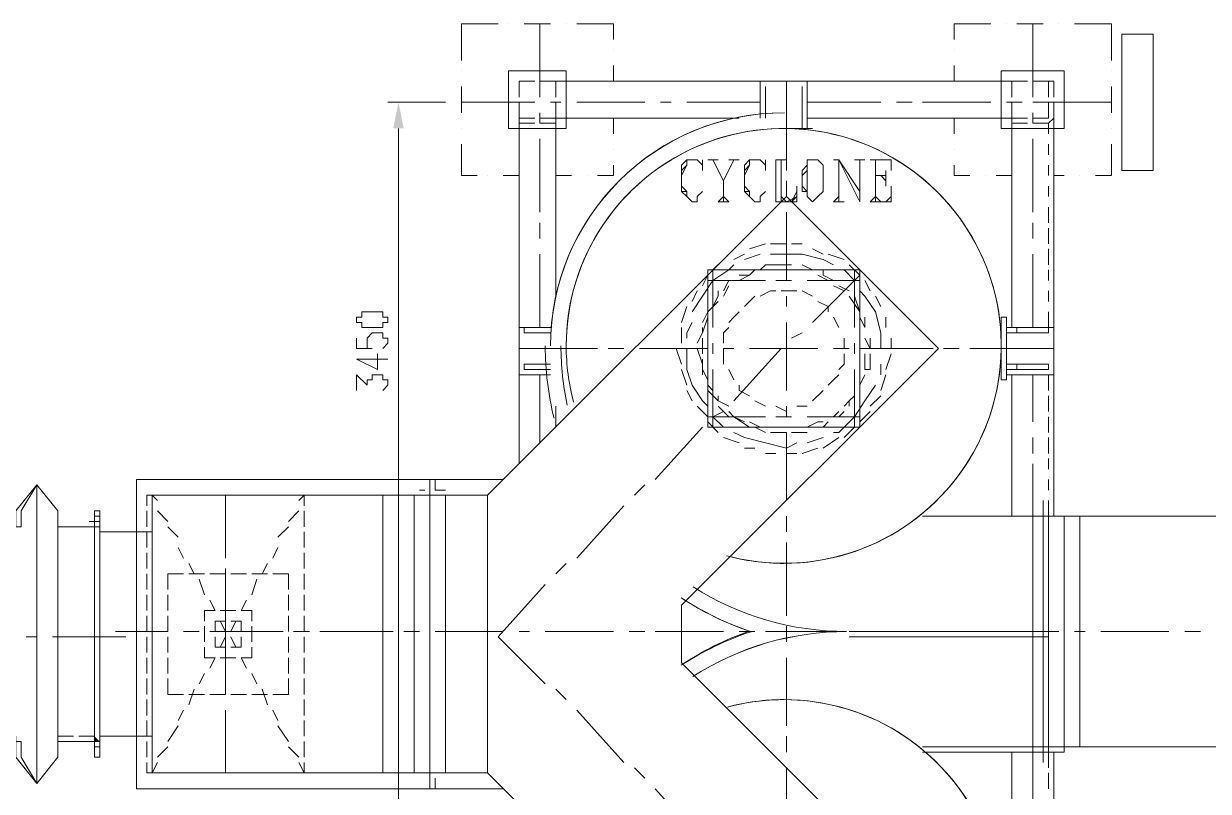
# Model space of a CAD drawing. Header units: metres. Extents: x -941 to 1333, y -28 to 1490.
# Drawn here: x 989.741 to 993.573, y 350.963 to 353.447 of the extents above; entities that cross this region are included whole.
import ezdxf

# ---------------------------------------------------------------- set-up
doc = ezdxf.new("R2010")
doc.units = ezdxf.units.M

msp = doc.modelspace()

# ---------------------------------------------------------------- linework, layer by layer
at = {"lineweight": 0}
for points in [[(991.15683, 353.3287), (991.15683, 353.44741), (991.27554, 353.44741)], [(991.30946, 353.44741), (991.30946, 353.44741)], [(991.36033, 353.44741), (991.44512, 353.44741)], [(991.41121, 353.44741), (991.41121, 353.20999)], [(991.496, 353.44741), (991.496, 353.44741)], [(991.52992, 353.44741), (991.64863, 353.44741), (991.64863, 353.39653)], [(992.86963, 353.44741), (992.75092, 353.44741), (992.75092, 353.39653)], [(992.92051, 353.44741), (992.92051, 353.44741)], [(993.03921, 353.44741), (992.95442, 353.44741)], [(993.0053, 353.44741), (993.0053, 353.20999)], [(993.09009, 353.44741), (993.09009, 353.44741)], [(993.25967, 353.3287), (993.25967, 353.44741), (993.14096, 353.44741)], [(991.64863, 353.36262), (991.64863, 353.36262)], [(992.75092, 353.36262), (992.75092, 353.36262)], [(991.15683, 353.29478), (991.15683, 353.29478)], [(991.64863, 353.31174), (991.64863, 353.26087)], [(992.75092, 353.31174), (992.75092, 353.26087)], [(993.25967, 353.29478), (993.25967, 353.29478)], [(992.12346, 353.26087), (991.46208, 353.26087), (992.93746, 353.26087), (992.27609, 353.26087)], [(991.51296, 353.26087), (991.46208, 353.26087)], [(991.58079, 353.26087), (991.52992, 353.26087)], [(991.64863, 353.26087), (991.59775, 353.26087)], [(991.71646, 353.26087), (991.66558, 353.26087)], [(991.78429, 353.26087), (991.73342, 353.26087)], [(991.85213, 353.26087), (991.80125, 353.26087)], [(991.91996, 353.26087), (991.86908, 353.26087)], [(991.98779, 353.26087), (991.93692, 353.26087)], [(992.05563, 353.26087), (992.00475, 353.26087)], [(992.12346, 353.26087), (992.07259, 353.26087)], [(992.20825, 353.10824), (992.29304, 353.10824), (992.20825, 353.10824), (992.27609, 353.10824), (992.27609, 353.26087), (992.12346, 353.26087), (992.12346, 353.14216)], [(992.20825, 352.97257), (992.20825, 353.26087)], [(992.32696, 353.26087), (992.27609, 353.26087)], [(992.39479, 353.26087), (992.34392, 353.26087)], [(992.46263, 353.26087), (992.41175, 353.26087)], [(992.53046, 353.26087), (992.47959, 353.26087)], [(992.5983, 353.26087), (992.54742, 353.26087)], [(992.66613, 353.26087), (992.61525, 353.26087)], [(992.73396, 353.26087), (992.68309, 353.26087)], [(992.8018, 353.26087), (992.75092, 353.26087)], [(992.86963, 353.26087), (992.81875, 353.26087)], [(992.93746, 353.26087), (992.88659, 353.26087)], [(993.07313, 353.20999), (993.07313, 353.26087), (993.05617, 353.26087), (993.0053, 353.26087), (993.05617, 353.26087), (993.05617, 353.20999)], [(991.15683, 353.15912), (991.15683, 353.24391)], [(992.14042, 353.15912), (992.14042, 353.24391), (992.14042, 353.14216)], [(992.25913, 353.10824), (992.25913, 353.24391), (992.25913, 353.10824)], [(993.25967, 353.15912), (993.25967, 353.24391)], [(991.10596, 353.19303), (990.91941, 353.19303)], [(991.39425, 353.19303), (991.15683, 353.19303)], [(991.39425, 353.14216), (991.34337, 353.14216), (991.34337, 353.19303), (991.34337, 353.14216), (991.34337, 353.1252), (991.39425, 353.1252)], [(991.41121, 353.14216), (991.46208, 353.14216), (991.46208, 353.19303), (991.46208, 353.14216)], [(991.47904, 353.19303), (991.44512, 353.19303)], [(991.75038, 353.19303), (991.52992, 353.19303)], [(991.83517, 353.19303), (991.80125, 353.19303)], [(992.12346, 353.19303), (991.88604, 353.19303)], [(992.5135, 353.19303), (992.27609, 353.19303)], [(992.61525, 353.19303), (992.56438, 353.19303)], [(992.86963, 353.19303), (992.64917, 353.19303)], [(992.97138, 353.19303), (992.92051, 353.19303)], [(992.98834, 353.14216), (992.93746, 353.14216), (992.93746, 353.19303), (992.93746, 353.14216), (992.93746, 353.1252), (992.98834, 353.1252)], [(993.25967, 353.19303), (993.0053, 353.19303)], [(993.0053, 353.1252), (993.05617, 353.1252), (993.07313, 353.14216), (993.07313, 353.19303)], [(993.0053, 353.14216), (993.05617, 353.14216), (993.05617, 353.19303)], [(991.41121, 353.15912), (991.41121, 353.1252)], [(992.03867, 353.14216), (991.46208, 353.14216), (991.46208, 352.58253)], [(991.51296, 353.14216), (991.46208, 353.14216), (991.46208, 353.1252), (991.46208, 353.09128)], [(991.58079, 353.14216), (991.52992, 353.14216)], [(991.64863, 353.14216), (991.59775, 353.14216)], [(991.64863, 353.14216), (991.64863, 353.09128)], [(991.71646, 353.14216), (991.66558, 353.14216)], [(991.78429, 353.14216), (991.73342, 353.14216)], [(991.85213, 353.14216), (991.80125, 353.14216)], [(991.91996, 353.14216), (991.86908, 353.14216)], [(991.98779, 353.14216), (991.93692, 353.14216)], [(992.05563, 353.14216), (992.00475, 353.14216)], [(992.20825, 353.10824), (992.20825, 353.15912), (992.20825, 353.10824)], [(992.25913, 353.14216), (992.25913, 353.14216)], [(992.27609, 353.14216), (992.93746, 353.14216), (992.93746, 352.46382)], [(992.32696, 353.14216), (992.27609, 353.14216)], [(992.39479, 353.14216), (992.34392, 353.14216)], [(992.46263, 353.14216), (992.41175, 353.14216)], [(992.53046, 353.14216), (992.47959, 353.14216)], [(992.5983, 353.14216), (992.54742, 353.14216)], [(992.66613, 353.14216), (992.61525, 353.14216)], [(992.73396, 353.14216), (992.68309, 353.14216)], [(992.8018, 353.14216), (992.75092, 353.14216)], [(992.75092, 353.14216), (992.75092, 353.09128)], [(992.86963, 353.14216), (992.81875, 353.14216)], [(992.93746, 353.14216), (992.88659, 353.14216)], [(993.0053, 353.15912), (993.0053, 353.1252)], [(993.07313, 353.14216), (993.07313, 352.46382)], [(990.95333, 349.83527), (990.95333, 353.10824)], [(991.15683, 353.10824), (991.15683, 353.10824)], [(991.34337, 353.1252), (991.34337, 352.46382)], [(991.34337, 353.1252), (991.34337, 353.07433)], [(991.46208, 353.1252), (991.41121, 353.1252)], [(992.25913, 353.10824), (992.25913, 353.10824)], [(992.25913, 353.10824), (992.25913, 353.10824)], [(992.25913, 353.10824), (992.25913, 353.10824)], [(992.25913, 353.10824), (992.25913, 353.10824)], [(992.25913, 353.10824), (992.25913, 353.10824)], [(992.25913, 353.10824), (992.25913, 353.10824)], [(992.25913, 353.10824), (992.25913, 353.10824)], [(992.25913, 353.10824), (992.25913, 353.10824)], [(992.25913, 353.10824), (992.25913, 353.10824)], [(992.25913, 353.10824), (992.25913, 353.10824)], [(992.25913, 353.10824), (992.25913, 353.10824)], [(992.25913, 353.10824), (992.25913, 353.10824)], [(992.25913, 353.10824), (992.25913, 353.10824)], [(992.25913, 353.10824), (992.25913, 353.10824)], [(992.25913, 353.10824), (992.25913, 353.10824)], [(992.25913, 353.10824), (992.25913, 353.10824)], [(992.25913, 353.10824), (992.25913, 353.10824)], [(992.25913, 353.10824), (992.25913, 353.10824)], [(992.25913, 353.10824), (992.25913, 353.10824)], [(992.25913, 353.10824), (992.25913, 353.10824)], [(992.25913, 353.10824), (992.25913, 353.10824)], [(992.25913, 353.10824), (992.25913, 353.10824)], [(992.25913, 353.10824), (992.25913, 353.10824)], [(992.25913, 353.10824), (992.25913, 353.10824)], [(992.25913, 353.10824), (992.25913, 353.10824)], [(992.25913, 353.10824), (992.25913, 353.10824)], [(992.25913, 353.10824), (992.25913, 353.10824)], [(992.25913, 353.10824), (992.25913, 353.10824)], [(992.25913, 353.10824), (992.25913, 353.10824)], [(992.25913, 353.10824), (992.25913, 353.10824)], [(992.25913, 353.10824), (992.25913, 353.10824)], [(992.25913, 353.10824), (992.25913, 353.10824)], [(992.25913, 353.10824), (992.25913, 353.10824)], [(992.25913, 353.10824), (992.25913, 353.10824)], [(992.25913, 353.10824), (992.25913, 353.10824)], [(992.25913, 353.10824), (992.25913, 353.10824)], [(992.25913, 353.10824), (992.25913, 353.10824)], [(992.25913, 353.10824), (992.25913, 353.10824)], [(992.25913, 353.10824), (992.25913, 353.10824)], [(992.25913, 353.10824), (992.25913, 353.10824)], [(992.25913, 353.10824), (992.25913, 353.10824)], [(992.25913, 353.10824), (992.25913, 353.10824)], [(992.25913, 353.10824), (992.25913, 353.10824)], [(992.25913, 353.10824), (992.25913, 353.10824)], [(992.25913, 353.10824), (992.25913, 353.10824)], [(992.25913, 353.10824), (992.25913, 353.10824)], [(992.25913, 353.10824), (992.25913, 353.10824)], [(992.25913, 353.10824), (992.25913, 353.10824)], [(992.25913, 353.10824), (992.25913, 353.10824)], [(992.25913, 353.10824), (992.25913, 353.10824)], [(992.25913, 353.10824), (992.25913, 353.10824)], [(992.25913, 353.10824), (992.25913, 353.10824)], [(992.25913, 353.10824), (992.25913, 353.10824)], [(992.25913, 353.10824), (992.25913, 353.10824)], [(992.25913, 353.10824), (992.25913, 353.10824)], [(992.25913, 353.10824), (992.25913, 353.10824)], [(992.25913, 353.10824), (992.25913, 353.10824)], [(992.25913, 353.10824), (992.25913, 353.10824)], [(992.25913, 353.10824), (992.25913, 353.10824)], [(992.25913, 353.10824), (992.25913, 353.10824)], [(992.25913, 353.10824), (992.27609, 353.10824)], [(992.25913, 353.10824), (992.25913, 353.10824)], [(992.27609, 353.10824), (992.27609, 353.10824)], [(992.27609, 353.10824), (992.27609, 353.10824)], [(992.27609, 353.10824), (992.27609, 353.10824)], [(992.27609, 353.10824), (992.27609, 353.10824)], [(992.27609, 353.10824), (992.27609, 353.10824)], [(992.27609, 353.10824), (992.27609, 353.10824)], [(992.27609, 353.10824), (992.27609, 353.10824)], [(992.27609, 353.10824), (992.27609, 353.10824)], [(992.93746, 353.1252), (992.93746, 353.09128)], [(993.05617, 353.1252), (993.05617, 353.09128)], [(993.25967, 353.10824), (993.25967, 353.10824)], [(991.41121, 353.07433), (991.41121, 352.83691)], [(991.46208, 353.07433), (991.46208, 353.02345)], [(993.0053, 353.07433), (993.0053, 352.83691)], [(991.20771, 352.95562), (991.15683, 352.95562), (991.15683, 353.05737)], [(991.34337, 353.05737), (991.34337, 353.00649)], [(991.64863, 353.04041), (991.64863, 353.04041)], [(992.75092, 353.04041), (992.75092, 353.04041)], [(992.93746, 353.05737), (992.93746, 353.02345)], [(993.05617, 353.05737), (993.05617, 353.02345)], [(993.2088, 352.95562), (993.25967, 352.95562), (993.25967, 353.05737)], [(991.34337, 352.98953), (991.34337, 352.93866)], [(991.46208, 353.00649), (991.46208, 352.95562)], [(991.64863, 352.98953), (991.64863, 352.95562), (991.59775, 352.95562)], [(991.93692, 352.98953), (991.93692, 353.00649), (991.93692, 352.97257), (991.93692, 352.98953), (991.91996, 353.00649), (991.903, 353.00649), (991.88604, 353.00649), (991.86908, 352.98953), (991.86908, 352.97257), (991.86908, 352.95562), (991.86908, 352.9217), (991.86908, 352.90474), (991.88604, 352.88778), (991.903, 352.87082), (991.91996, 352.87082), (991.91996, 352.88778), (991.93692, 352.90474)], [(991.903, 353.00649), (991.88604, 353.00649), (991.88604, 352.98953), (991.86908, 352.95562), (991.86908, 352.9217), (991.88604, 352.90474), (991.88604, 352.88778), (991.903, 352.87082)], [(991.88604, 352.98953), (991.86908, 352.97257), (991.86908, 352.95562), (991.86908, 352.9217), (991.86908, 352.90474), (991.88604, 352.90474)], [(991.98779, 352.87082), (992.00475, 352.88778), (992.00475, 352.93866), (991.97083, 353.00649), (992.00475, 352.93866), (992.00475, 352.87082), (992.00475, 352.93866), (991.97083, 353.00649), (991.98779, 353.00649), (991.95388, 353.00649), (991.97083, 353.00649)], [(992.05563, 353.00649), (992.02171, 353.00649), (992.03867, 353.00649), (992.00475, 352.93866)], [(992.14042, 352.98953), (992.14042, 353.00649), (992.14042, 352.97257), (992.14042, 352.98953), (992.12346, 353.00649), (992.1065, 353.00649), (992.08954, 353.00649), (992.07259, 352.98953), (992.07259, 352.97257), (992.07259, 352.95562), (992.07259, 352.9217), (992.07259, 352.90474), (992.08954, 352.88778), (992.1065, 352.87082), (992.12346, 352.87082), (992.12346, 352.88778), (992.14042, 352.90474)], [(992.1065, 353.00649), (992.08954, 353.00649), (992.08954, 352.98953), (992.07259, 352.95562), (992.07259, 352.9217), (992.08954, 352.90474), (992.08954, 352.88778), (992.1065, 352.87082)], [(992.08954, 352.98953), (992.07259, 352.97257), (992.07259, 352.95562), (992.07259, 352.9217), (992.07259, 352.90474), (992.08954, 352.90474)], [(992.19129, 353.00649), (992.20825, 353.00649), (992.17434, 353.00649), (992.17434, 352.87082), (992.24217, 352.87082), (992.24217, 352.9217), (992.24217, 352.87082)], [(992.17434, 353.00649), (992.17434, 353.00649)], [(992.17434, 353.00649), (992.17434, 353.00649)], [(992.19129, 353.00649), (992.19129, 353.00649)], [(992.27609, 352.98953), (992.27609, 352.97257), (992.25913, 352.95562), (992.25913, 352.9217), (992.27609, 352.90474)], [(992.32696, 352.90474), (992.32696, 352.9217), (992.32696, 352.95562), (992.32696, 352.97257), (992.32696, 352.98953)], [(992.37784, 352.88778), (992.37784, 353.00649), (992.44567, 352.87082), (992.44567, 353.00649), (992.42871, 353.00649), (992.46263, 353.00649)], [(992.47959, 352.87082), (992.49655, 352.88778), (992.49655, 353.00649), (992.49655, 352.87082), (992.49655, 353.00649), (992.47959, 353.00649)], [(992.49655, 353.00649), (992.5135, 353.00649), (992.49655, 353.00649), (992.47959, 353.00649), (992.54742, 353.00649), (992.54742, 352.97257), (992.54742, 353.00649), (992.53046, 353.00649)], [(992.54742, 353.00649), (992.54742, 353.00649)], [(992.54742, 353.00649), (992.54742, 352.98953)], [(992.75092, 352.98953), (992.75092, 352.95562), (992.8018, 352.95562)], [(992.93746, 352.98953), (992.93746, 352.95562)], [(993.05617, 352.98953), (993.05617, 352.95562)], [(991.24162, 352.95562), (991.24162, 352.95562)], [(991.34337, 352.95562), (991.2925, 352.95562)], [(991.51296, 352.95562), (991.46208, 352.95562)], [(991.56383, 352.95562), (991.56383, 352.95562)], [(992.49655, 352.95562), (992.53046, 352.95562), (992.5135, 352.95562), (992.53046, 352.93866), (992.5135, 352.95562), (992.53046, 352.95562)], [(992.85267, 352.95562), (992.85267, 352.95562)], [(992.88659, 352.95562), (992.93746, 352.95562)], [(993.07313, 352.95562), (993.10705, 352.95562)], [(993.15792, 352.95562), (993.15792, 352.95562)], [(991.34337, 352.9217), (991.34337, 352.87082)], [(991.46208, 352.93866), (991.46208, 352.88778)], [(992.20825, 352.88778), (992.20825, 352.93866)], [(992.49655, 352.88778), (992.5135, 352.87082), (992.49655, 352.88778), (992.47959, 352.87082), (992.54742, 352.87082), (992.54742, 352.9217), (992.54742, 352.87082), (992.54742, 352.90474)], [(992.93746, 352.9217), (992.93746, 352.88778)], [(993.05617, 352.9217), (993.05617, 352.88778)], [(991.46208, 352.87082), (991.46208, 352.81995)], [(992.00475, 352.87082), (992.00475, 352.88778), (991.98779, 352.87082), (992.02171, 352.87082), (992.00475, 352.88778)], [(992.19129, 352.88778), (992.20825, 352.87082), (992.24217, 352.88778), (992.22521, 352.87082), (992.24217, 352.90474)], [(992.37784, 352.87082), (992.37784, 352.88778), (992.36088, 352.87082), (992.39479, 352.87082)], [(992.53046, 352.87082), (992.54742, 352.88778), (992.54742, 352.87082)], [(991.34337, 352.85387), (991.34337, 352.80299)], [(992.20825, 352.61645), (992.20825, 352.83691)], [(992.93746, 352.85387), (992.93746, 352.80299)], [(993.05617, 352.85387), (993.05617, 352.80299)], [(991.41121, 352.80299), (991.41121, 352.75212)], [(991.46208, 352.80299), (991.46208, 352.75212)], [(993.0053, 352.80299), (993.0053, 352.75212)], [(991.34337, 352.78603), (991.34337, 352.73516)], [(992.93746, 352.78603), (992.93746, 352.73516)], [(993.05617, 352.78603), (993.05617, 352.73516)], [(991.34337, 352.7182), (991.34337, 352.66732)], [(991.46208, 352.73516), (991.46208, 352.68428)], [(992.14042, 352.73516), (992.08954, 352.7182)], [(992.20825, 352.73516), (992.15738, 352.73516)], [(992.20825, 352.7182), (992.20825, 352.7182)], [(992.25913, 352.73516), (992.22521, 352.73516)], [(992.32696, 352.70124), (992.29304, 352.7182)], [(992.93746, 352.7182), (992.93746, 352.66732)], [(993.05617, 352.7182), (993.05617, 352.66732)], [(991.41121, 352.70124), (991.41121, 352.46382)], [(992.00475, 352.68428), (991.97083, 352.65037)], [(992.07259, 352.70124), (992.03867, 352.68428)], [(992.12346, 352.70124), (992.07259, 352.68428)], [(992.36088, 352.66732), (992.32696, 352.68428), (992.25913, 352.70124), (992.20825, 352.70124), (992.15738, 352.70124)], [(992.39479, 352.68428), (992.34392, 352.70124)], [(993.0053, 352.70124), (993.0053, 352.46382)], [(991.34337, 352.65037), (991.34337, 352.59949)], [(991.46208, 352.66732), (991.46208, 352.61645)], [(992.03867, 352.66732), (992.02171, 352.65037), (991.97083, 352.61645), (991.93692, 352.56557), (991.903, 352.5147)], [(991.97083, 352.65037), (991.97083, 352.46382)], [(992.03867, 352.66732), (992.03867, 352.66732)], [(992.15738, 352.65037), (992.14042, 352.65037), (992.1065, 352.65037), (992.08954, 352.63341), (992.05563, 352.63341)], [(992.12346, 352.65037), (992.14042, 352.66732), (992.17434, 352.66732), (992.20825, 352.66732), (992.22521, 352.66732), (992.20825, 352.66732), (992.19129, 352.66732)], [(992.27609, 352.65037), (992.25913, 352.65037), (992.24217, 352.65037)], [(992.29304, 352.65037), (992.25913, 352.66732)], [(992.36088, 352.61645), (992.32696, 352.63341), (992.32696, 352.65037)], [(992.36088, 352.66732), (992.36088, 352.66732)], [(992.42871, 352.61645), (992.39479, 352.65037)], [(992.44567, 352.63341), (992.41175, 352.66732)], [(992.42871, 352.46382), (992.42871, 352.65037)], [(992.93746, 352.65037), (992.93746, 352.61645)], [(993.05617, 352.65037), (993.05617, 352.61645)], [(991.46208, 352.59949), (991.46208, 352.56557)], [(991.95388, 352.63341), (991.93692, 352.59949)], [(992.14042, 352.61645), (991.95388, 352.61645)], [(991.98779, 352.61645), (991.98779, 352.61645)], [(992.03867, 352.61645), (992.02171, 352.61645), (992.00475, 352.58253)], [(992.02171, 352.59949), (992.00475, 352.56557)], [(992.08954, 352.63341), (992.05563, 352.61645)], [(992.12346, 352.61645), (992.12346, 352.61645)], [(992.22521, 352.61645), (992.17434, 352.61645)], [(992.44567, 352.61645), (992.27609, 352.61645)], [(992.27609, 352.61645), (992.27609, 352.61645)], [(992.29304, 352.48078), (992.44567, 352.63341)], [(992.34392, 352.61645), (992.31, 352.63341)], [(992.39479, 352.58253), (992.36088, 352.59949)], [(992.41175, 352.58253), (992.37784, 352.59949)], [(992.42871, 352.61645), (992.42871, 352.61645)], [(992.47959, 352.58253), (992.46263, 352.61645)], [(991.34337, 352.58253), (991.34337, 352.53166)], [(991.91996, 352.58253), (991.903, 352.54861)], [(991.98779, 352.58253), (991.98779, 352.56557), (991.97083, 352.53166)], [(992.1065, 352.56557), (992.07259, 352.53166)], [(992.17434, 352.58253), (992.15738, 352.58253), (992.12346, 352.56557)], [(992.24217, 352.58253), (992.20825, 352.58253), (992.19129, 352.58253)], [(992.20825, 352.53166), (992.20825, 352.56557)], [(992.29304, 352.56557), (992.25913, 352.58253)], [(992.41175, 352.56557), (992.44567, 352.5147), (992.42871, 352.56557)], [(992.5135, 352.39599), (992.5135, 352.44686), (992.49655, 352.5147), (992.46263, 352.56557), (992.44567, 352.58253)], [(992.5135, 352.53166), (992.49655, 352.56557)], [(992.93746, 352.58253), (992.93746, 352.54861)], [(993.05617, 352.58253), (993.05617, 352.54861)], [(991.88604, 352.53166), (991.86908, 352.48078)], [(991.93692, 352.54861), (991.93692, 352.54861)], [(991.98779, 352.54861), (991.95388, 352.5147), (991.93692, 352.48078)], [(992.34392, 352.5147), (992.34392, 352.53166), (992.31, 352.54861)], [(992.47959, 352.54861), (992.47959, 352.54861)], [(991.34337, 352.5147), (991.34337, 352.46382)], [(991.95388, 352.49774), (991.93692, 352.44686)], [(992.05563, 352.5147), (992.03867, 352.49774), (992.02171, 352.48078)], [(992.37784, 352.46382), (992.36088, 352.49774)], [(992.44567, 352.49774), (992.46263, 352.46382), (992.46263, 352.49774)], [(992.53046, 352.46382), (992.53046, 352.49774)], [(992.93746, 352.5147), (992.93746, 352.46382)], [(993.05617, 352.5147), (993.05617, 352.46382)], [(990.81766, 352.42991), (990.81766, 352.39599), (990.86854, 352.39599), (990.85158, 352.39599), (990.85158, 352.41295), (990.85158, 352.42991), (990.86854, 352.44686), (990.8855, 352.44686), (990.90246, 352.44686), (990.90246, 352.42991), (990.91941, 352.42991), (990.91941, 352.41295), (990.90246, 352.39599)], [(991.44512, 352.44686), (991.36033, 352.44686), (991.36033, 352.46382), (991.44512, 352.46382), (991.34337, 352.46382), (991.34337, 352.3112), (991.44512, 352.3112)], [(991.86908, 352.46382), (991.86908, 352.41295)], [(991.903, 352.48078), (991.88604, 352.44686), (991.88604, 352.42991)], [(991.93692, 352.46382), (991.93692, 352.44686), (991.91996, 352.41295)], [(991.98779, 352.46382), (991.98779, 352.46382)], [(992.02171, 352.46382), (992.00475, 352.44686), (992.00475, 352.41295)], [(992.20825, 352.26032), (992.20825, 352.48078)], [(992.22521, 352.42991), (992.25913, 352.44686)], [(992.42871, 352.46382), (992.42871, 352.46382)], [(992.92051, 352.46382), (992.92051, 352.46382)], [(992.92051, 352.46382), (992.92051, 352.46382)], [(992.92051, 352.46382), (992.92051, 352.46382)], [(992.92051, 352.46382), (992.92051, 352.46382)], [(992.92051, 352.46382), (992.92051, 352.46382)], [(992.92051, 352.46382), (992.92051, 352.46382)], [(992.92051, 352.46382), (992.92051, 352.46382)], [(992.92051, 352.46382), (992.92051, 352.46382)], [(992.92051, 352.46382), (992.92051, 352.46382)], [(992.92051, 352.46382), (992.92051, 352.46382)], [(992.92051, 352.46382), (992.92051, 352.46382)], [(992.92051, 352.46382), (992.92051, 352.46382)], [(992.92051, 352.46382), (992.92051, 352.46382)], [(992.92051, 352.46382), (992.92051, 352.46382)], [(992.92051, 352.46382), (992.92051, 352.46382)], [(992.92051, 352.46382), (992.92051, 352.46382)], [(992.92051, 352.46382), (992.92051, 352.46382)], [(992.92051, 352.46382), (992.92051, 352.46382)], [(992.92051, 352.46382), (992.92051, 352.46382)], [(992.92051, 352.46382), (992.92051, 352.46382)], [(992.92051, 352.46382), (992.92051, 352.46382)], [(992.92051, 352.46382), (992.92051, 352.46382)], [(992.92051, 352.46382), (992.92051, 352.46382)], [(992.92051, 352.46382), (992.92051, 352.46382)], [(992.92051, 352.46382), (992.92051, 352.46382)], [(992.92051, 352.46382), (992.92051, 352.46382)], [(992.92051, 352.46382), (992.92051, 352.46382)], [(992.92051, 352.46382), (992.92051, 352.46382)], [(992.92051, 352.46382), (992.92051, 352.46382)], [(992.92051, 352.46382), (992.92051, 352.46382)], [(992.92051, 352.46382), (992.92051, 352.46382)], [(992.92051, 352.46382), (992.92051, 352.46382)], [(992.92051, 352.46382), (992.92051, 352.46382)], [(992.92051, 352.46382), (992.92051, 352.46382)], [(992.92051, 352.46382), (992.92051, 352.46382)], [(992.92051, 352.46382), (992.92051, 352.46382)], [(992.92051, 352.44686), (993.05617, 352.44686), (993.05617, 352.46382), (992.92051, 352.46382)], [(992.92051, 352.46382), (992.92051, 352.46382)], [(992.92051, 352.44686), (992.92051, 352.44686)], [(992.92051, 352.44686), (992.92051, 352.44686)], [(992.92051, 352.44686), (992.92051, 352.44686)], [(992.92051, 352.44686), (992.92051, 352.44686)], [(992.92051, 352.44686), (992.92051, 352.44686)], [(992.92051, 352.44686), (992.92051, 352.44686)], [(992.92051, 352.44686), (992.92051, 352.44686)], [(992.92051, 352.44686), (992.92051, 352.44686)], [(992.92051, 352.44686), (992.92051, 352.44686)], [(992.92051, 352.44686), (992.92051, 352.44686)], [(992.92051, 352.44686), (992.92051, 352.44686)], [(992.92051, 352.44686), (992.92051, 352.44686)], [(992.92051, 352.44686), (992.92051, 352.44686)], [(992.92051, 352.44686), (992.92051, 352.44686)], [(992.92051, 352.44686), (992.92051, 352.44686)], [(992.92051, 352.44686), (992.92051, 352.44686)], [(992.92051, 352.44686), (992.92051, 352.44686)], [(992.92051, 352.44686), (992.92051, 352.44686)], [(992.92051, 352.44686), (992.92051, 352.44686)], [(992.92051, 352.44686), (992.92051, 352.44686)], [(992.92051, 352.44686), (992.92051, 352.44686)], [(992.92051, 352.44686), (992.92051, 352.44686)], [(992.92051, 352.44686), (992.92051, 352.44686)], [(992.92051, 352.44686), (992.92051, 352.44686)], [(992.92051, 352.44686), (992.92051, 352.44686)], [(992.92051, 352.44686), (992.92051, 352.44686)], [(992.92051, 352.44686), (992.92051, 352.44686)], [(992.92051, 352.44686), (992.92051, 352.44686)], [(992.95442, 352.46382), (992.95442, 352.44686)], [(991.93692, 352.42991), (991.93692, 352.39599), (991.93692, 352.37903)], [(991.97083, 352.41295), (991.97083, 352.37903)], [(992.39479, 352.39599), (992.39479, 352.42991)], [(992.42871, 352.37903), (992.42871, 352.41295)], [(992.46263, 352.42991), (992.47959, 352.39599), (992.47959, 352.42991)], [(992.54742, 352.39599), (992.54742, 352.42991)], [(990.91941, 352.36207), (990.81766, 352.36207), (990.8855, 352.32816), (990.8855, 352.37903)], [(991.59775, 352.39599), (991.34337, 352.39599)], [(991.68254, 352.39599), (991.63167, 352.39599)], [(991.95388, 352.39599), (991.73342, 352.39599)], [(991.85213, 352.39599), (991.86908, 352.34511)], [(991.88604, 352.39599), (991.88604, 352.39599)], [(991.88604, 352.39599), (991.88604, 352.32816), (991.903, 352.27728), (991.93692, 352.22641), (991.95388, 352.20945)], [(991.91996, 352.39599), (991.93692, 352.34511)], [(992.03867, 352.39599), (992.00475, 352.39599)], [(992.00475, 352.39599), (992.00475, 352.34511)], [(992.03867, 352.22641), (992.19129, 352.39599)], [(992.31, 352.39599), (992.08954, 352.39599)], [(992.41175, 352.39599), (992.36088, 352.39599)], [(992.37784, 352.32816), (992.39479, 352.34511), (992.39479, 352.37903)], [(992.39479, 352.39599), (992.39479, 352.39599)], [(992.68309, 352.39599), (992.44567, 352.39599)], [(992.46263, 352.37903), (992.46263, 352.32816), (992.47959, 352.32816), (992.47959, 352.37903)], [(992.47959, 352.39599), (992.47959, 352.39599)], [(992.5135, 352.39599), (992.5135, 352.39599)], [(992.5135, 352.39599), (992.5135, 352.39599)], [(992.53046, 352.32816), (992.54742, 352.37903)], [(992.54742, 352.39599), (992.54742, 352.39599)], [(992.76788, 352.39599), (992.717, 352.39599)], [(993.07313, 352.39599), (992.8018, 352.39599)], [(991.44512, 352.34511), (991.36033, 352.34511), (991.36033, 352.32816), (991.44512, 352.32816)], [(991.93692, 352.36207), (991.93692, 352.32816), (991.93692, 352.3112)], [(992.5135, 352.3112), (992.5135, 352.32816), (992.5135, 352.34511)], [(992.92051, 352.34511), (992.92051, 352.34511)], [(992.92051, 352.34511), (992.92051, 352.34511)], [(992.92051, 352.34511), (992.92051, 352.34511)], [(992.92051, 352.34511), (992.92051, 352.34511)], [(992.92051, 352.34511), (992.92051, 352.34511)], [(992.92051, 352.34511), (992.92051, 352.34511)], [(992.92051, 352.34511), (992.92051, 352.34511)], [(992.92051, 352.34511), (992.92051, 352.34511)], [(992.92051, 352.34511), (992.92051, 352.34511)], [(992.92051, 352.34511), (992.92051, 352.34511)], [(992.92051, 352.34511), (992.92051, 352.34511)], [(992.92051, 352.34511), (992.92051, 352.34511)], [(992.92051, 352.34511), (992.92051, 352.34511)], [(992.92051, 352.34511), (992.92051, 352.34511)], [(992.92051, 352.34511), (992.92051, 352.34511)], [(992.92051, 352.34511), (992.92051, 352.34511)], [(992.92051, 352.34511), (992.92051, 352.34511)], [(992.92051, 352.34511), (992.92051, 352.34511)], [(992.92051, 352.34511), (992.92051, 352.34511)], [(992.92051, 352.34511), (992.92051, 352.34511)], [(992.92051, 352.34511), (992.92051, 352.34511)], [(992.92051, 352.34511), (992.92051, 352.34511)], [(992.92051, 352.34511), (992.92051, 352.34511)], [(992.92051, 352.34511), (992.92051, 352.34511)], [(992.92051, 352.34511), (992.92051, 352.34511)], [(992.92051, 352.34511), (992.92051, 352.34511)], [(992.92051, 352.34511), (992.92051, 352.34511)], [(992.92051, 352.34511), (992.92051, 352.34511)], [(992.92051, 352.34511), (992.92051, 352.34511)], [(992.92051, 352.34511), (992.92051, 352.34511)], [(992.92051, 352.34511), (992.92051, 352.34511)], [(992.92051, 352.34511), (992.92051, 352.34511)], [(992.92051, 352.34511), (992.92051, 352.34511)], [(992.92051, 352.34511), (992.92051, 352.34511)], [(992.92051, 352.34511), (992.92051, 352.34511)], [(992.92051, 352.34511), (992.92051, 352.34511)], [(992.92051, 352.34511), (992.92051, 352.34511)], [(992.92051, 352.34511), (992.92051, 352.34511)], [(992.92051, 352.34511), (992.92051, 352.34511)], [(992.92051, 352.34511), (993.05617, 352.34511), (993.05617, 352.32816), (992.92051, 352.32816)], [(992.92051, 352.34511), (992.92051, 352.34511)], [(992.95442, 352.34511), (992.95442, 352.32816)], [(990.81766, 352.26032), (990.81766, 352.3112), (990.85158, 352.27728), (990.85158, 352.29424), (990.86854, 352.29424), (990.86854, 352.3112), (990.8855, 352.3112), (990.90246, 352.3112), (990.90246, 352.29424), (990.91941, 352.29424), (990.91941, 352.27728), (990.90246, 352.26032)], [(991.34337, 352.3112), (991.34337, 352.0229)], [(991.34337, 352.3112), (991.34337, 352.29424)], [(991.41121, 352.3112), (991.41121, 352.09074)], [(991.86908, 352.32816), (991.88604, 352.27728)], [(991.93692, 352.32816), (991.95388, 352.29424), (991.95388, 352.27728), (991.97083, 352.26032)], [(991.97083, 352.32816), (991.97083, 352.14161)], [(991.98779, 352.32816), (991.98779, 352.32816)], [(992.02171, 352.32816), (992.03867, 352.29424)], [(992.34392, 352.27728), (992.36088, 352.29424), (992.37784, 352.3112)], [(992.42871, 352.14161), (992.42871, 352.32816)], [(992.42871, 352.32816), (992.42871, 352.32816)], [(992.5135, 352.26032), (992.53046, 352.3112)], [(992.92051, 352.32816), (992.92051, 352.32816)], [(992.92051, 352.32816), (992.92051, 352.32816)], [(992.92051, 352.32816), (992.92051, 352.32816)], [(992.92051, 352.32816), (992.92051, 352.32816)], [(992.92051, 352.32816), (992.92051, 352.32816)], [(992.92051, 352.32816), (992.92051, 352.32816)], [(992.92051, 352.32816), (992.92051, 352.32816)], [(992.92051, 352.32816), (992.92051, 352.32816)], [(992.92051, 352.32816), (992.92051, 352.32816)], [(992.92051, 352.32816), (992.92051, 352.32816)], [(992.92051, 352.32816), (992.92051, 352.32816)], [(992.92051, 352.32816), (992.92051, 352.32816)], [(992.92051, 352.32816), (992.92051, 352.32816)], [(992.92051, 352.32816), (992.92051, 352.32816)], [(992.92051, 352.32816), (992.92051, 352.32816)], [(992.92051, 352.32816), (992.92051, 352.32816)], [(992.92051, 352.32816), (992.92051, 352.32816)], [(992.92051, 352.32816), (992.92051, 352.32816)], [(992.92051, 352.32816), (992.92051, 352.32816)], [(992.92051, 352.32816), (992.92051, 352.32816)], [(992.92051, 352.32816), (992.92051, 352.32816)], [(992.92051, 352.32816), (992.92051, 352.32816)], [(992.92051, 352.32816), (992.92051, 352.32816)], [(992.92051, 352.32816), (992.92051, 352.32816)], [(992.92051, 352.32816), (992.92051, 352.32816)], [(992.92051, 352.32816), (992.92051, 352.32816)], [(992.92051, 352.32816), (992.92051, 352.32816)], [(992.92051, 352.32816), (992.92051, 352.32816)], [(992.92051, 352.32816), (992.92051, 352.32816)], [(992.92051, 352.32816), (992.92051, 352.32816)], [(992.92051, 352.32816), (992.92051, 352.32816)], [(992.93746, 352.3112), (992.93746, 351.85332)], [(992.93746, 352.3112), (992.93746, 352.26032)], [(993.0053, 352.3112), (993.0053, 352.15857)], [(993.05617, 352.3112), (993.05617, 352.26032)], [(993.07313, 352.3112), (993.07313, 351.85332)], [(991.34337, 352.26032), (991.34337, 352.22641)], [(991.88604, 352.26032), (991.903, 352.22641)], [(991.95388, 352.26032), (991.98779, 352.22641)], [(992.05563, 352.27728), (992.05563, 352.26032), (992.08954, 352.24336)], [(992.29304, 352.22641), (992.32696, 352.26032)], [(992.36088, 352.12465), (992.37784, 352.12465), (992.42871, 352.17553), (992.46263, 352.22641), (992.49655, 352.27728)], [(991.93692, 352.24336), (991.93692, 352.24336)], [(991.98779, 352.24336), (991.98779, 352.22641), (992.02171, 352.20945)], [(992.1065, 352.22641), (992.14042, 352.20945)], [(992.41175, 352.20945), (992.41175, 352.22641), (992.42871, 352.24336), (992.41175, 352.22641), (992.39479, 352.20945)], [(992.47959, 352.24336), (992.47959, 352.24336)], [(992.47959, 352.20945), (992.5135, 352.24336)], [(992.93746, 352.24336), (992.93746, 352.19249)], [(993.05617, 352.24336), (993.05617, 352.19249)], [(991.34337, 352.19249), (991.34337, 352.15857)], [(991.46208, 352.20945), (991.46208, 352.14161)], [(991.91996, 352.20945), (991.95388, 352.17553)], [(992.00475, 352.19249), (991.97083, 352.17553), (992.00475, 352.14161)], [(991.98779, 352.20945), (992.02171, 352.17553)], [(992.02171, 352.19249), (992.03867, 352.17553), (992.07259, 352.15857)], [(992.17434, 352.20945), (992.20825, 352.19249)], [(992.20825, 352.17553), (992.20825, 352.20945)], [(992.24217, 352.20945), (992.25913, 352.20945), (992.27609, 352.20945)], [(992.34392, 352.17553), (992.36088, 352.17553), (992.37784, 352.19249)], [(992.36088, 352.17553), (992.37784, 352.17553), (992.39479, 352.19249)], [(992.44567, 352.15857), (992.47959, 352.19249)], [(991.46208, 352.17553), (991.46208, 352.15857)], [(991.78429, 351.97203), (991.93692, 352.14161)], [(991.95388, 352.17553), (992.14042, 352.17553)], [(991.95388, 352.15857), (991.98779, 352.12465)], [(991.98779, 352.17553), (991.98779, 352.17553)], [(992.03867, 352.17553), (992.08954, 352.14161)], [(992.08954, 352.15857), (992.12346, 352.14161)], [(992.1065, 352.14161), (992.14042, 352.12465)], [(992.12346, 352.17553), (992.12346, 352.17553)], [(992.17434, 352.17553), (992.22521, 352.17553)], [(992.27609, 352.17553), (992.44567, 352.17553)], [(992.27609, 352.17553), (992.27609, 352.17553)], [(992.27609, 352.14161), (992.31, 352.15857), (992.32696, 352.15857)], [(992.29304, 352.14161), (992.32696, 352.14161), (992.34392, 352.15857)], [(992.39479, 352.1077), (992.42871, 352.14161)], [(992.42871, 352.17553), (992.42871, 352.17553)], [(992.93746, 352.17553), (992.93746, 352.12465)], [(993.05617, 352.17553), (993.05617, 352.12465)], [(991.34337, 352.12465), (991.34337, 352.09074)], [(992.00475, 352.1077), (992.05563, 352.09074)], [(992.03867, 352.12465), (992.03867, 352.12465)], [(992.03867, 352.12465), (992.07259, 352.1077), (992.14042, 352.09074), (992.20825, 352.07378), (992.24217, 352.09074)], [(992.15738, 352.12465), (992.19129, 352.12465)], [(992.17434, 352.12465), (992.20825, 352.12465)], [(992.20825, 351.9042), (992.20825, 352.12465)], [(992.25913, 352.12465), (992.22521, 352.12465), (992.25913, 352.12465), (992.27609, 352.12465)], [(992.27609, 352.09074), (992.32696, 352.1077)], [(992.32696, 352.07378), (992.37784, 352.1077)], [(992.36088, 352.12465), (992.36088, 352.12465)], [(992.93746, 352.1077), (992.93746, 352.05682)], [(993.0053, 352.1077), (993.0053, 352.05682)], [(993.05617, 352.1077), (993.05617, 352.05682)], [(992.07259, 352.07378), (992.1065, 352.07378)], [(992.20825, 352.07378), (992.20825, 352.07378)], [(992.25913, 352.05682), (992.31, 352.07378)], [(991.34337, 352.05682), (991.34337, 352.0229)], [(992.14042, 352.05682), (992.17434, 352.05682)], [(992.20825, 352.05682), (992.24217, 352.05682)], [(992.93746, 352.03986), (992.93746, 351.98899)], [(993.05617, 352.03986), (993.05617, 352.00595)], [(993.0053, 352.0229), (993.0053, 351.85332)], [(989.71537, 351.14107), (989.71537, 351.12411), (989.73233, 351.12411), (989.73233, 351.07323), (989.7832, 350.98844), (989.7832, 351.95507), (989.73233, 351.87028), (989.73233, 351.8194), (989.71537, 351.8194), (989.05399, 351.8194), (989.05399, 351.12411), (989.71537, 351.12411), (989.71537, 351.07323), (989.7832, 350.98844), (989.7832, 351.95507), (989.71537, 351.87028), (989.71537, 351.8194), (989.73233, 351.8194), (989.71537, 351.8194), (989.73233, 351.8194), (989.71537, 351.8194)], [(989.85103, 351.87028), (989.7832, 351.95507), (989.85103, 351.87028)], [(989.7832, 351.95507), (989.7832, 351.95507)], [(991.2925, 351.97203), (990.10541, 351.97203), (990.10541, 350.97148), (991.2925, 350.97148)], [(991.05508, 351.97203), (991.05508, 351.97203)], [(991.05508, 351.93811), (991.05508, 351.97203)], [(991.07204, 351.97203), (991.07204, 351.97203)], [(991.10596, 351.93811), (991.07204, 351.93811), (991.07204, 351.97203)], [(991.71646, 351.92115), (991.75038, 351.95507)], [(992.93746, 351.97203), (992.93746, 351.92115)], [(993.05617, 351.97203), (993.05617, 351.93811)], [(990.17324, 351.92115), (990.13933, 351.92115), (990.13933, 351.88724)], [(990.15629, 351.92115), (990.17324, 351.9042)], [(990.24108, 351.92115), (990.1902, 351.92115)], [(990.30891, 351.92115), (990.25804, 351.92115)], [(990.37675, 351.92115), (990.32587, 351.92115)], [(990.44458, 351.92115), (990.3937, 351.92115)], [(990.3937, 351.92115), (990.3937, 351.71765)], [(990.51241, 351.92115), (990.46154, 351.92115)], [(990.58025, 351.92115), (990.52937, 351.92115)], [(990.64808, 351.92115), (990.5972, 351.92115)], [(990.63112, 351.9042), (990.64808, 351.92115), (990.64808, 351.88724)], [(990.71591, 351.92115), (990.66504, 351.92115)], [(990.78375, 351.92115), (990.73287, 351.92115)], [(990.85158, 351.92115), (990.80071, 351.92115)], [(990.91941, 351.92115), (990.86854, 351.92115)], [(990.90246, 351.92115), (990.90246, 351.02236)], [(990.98725, 351.92115), (990.93637, 351.92115)], [(991.05508, 351.92115), (991.00421, 351.92115)], [(991.02116, 351.93811), (991.03812, 351.93811)], [(991.02116, 351.92115), (991.02116, 351.92115)], [(991.05508, 351.93811), (991.05508, 351.93811)], [(991.07204, 351.93811), (991.07204, 351.93811)], [(991.12291, 351.92115), (991.07204, 351.92115)], [(991.10596, 351.92115), (991.10596, 351.92115)], [(991.19075, 351.92115), (991.13987, 351.92115)], [(991.24162, 351.92115), (991.20771, 351.92115)], [(991.24162, 351.92115), (991.24162, 351.02236)], [(991.52992, 351.71765), (991.68254, 351.88724)], [(993.05617, 351.9042), (993.05617, 351.85332), (993.05617, 351.46328), (992.41175, 351.46328)], [(992.93746, 351.9042), (992.93746, 351.85332)], [(993.03921, 351.9042), (993.03921, 351.85332), (993.03921, 351.46328)], [(993.05617, 351.9042), (993.05617, 351.85332)], [(993.05617, 351.9042), (993.05617, 351.9042)], [(989.9867, 351.8194), (989.96974, 351.8194), (989.85103, 351.8194), (989.85103, 351.87028), (989.85103, 351.8194)], [(989.85103, 351.87028), (989.85103, 351.87028)], [(989.85103, 351.87028), (989.85103, 351.87028)], [(989.95279, 351.83636), (989.9867, 351.83636)], [(989.96974, 351.85332), (989.9867, 351.85332)], [(989.96974, 351.83636), (989.9867, 351.83636)], [(989.9867, 351.07323), (989.9867, 351.87028), (989.9867, 351.07323)], [(990.13933, 351.87028), (990.13933, 351.8194)], [(990.17324, 351.87028), (990.20716, 351.83636)], [(990.5972, 351.83636), (990.63112, 351.87028)], [(990.64808, 351.87028), (990.64808, 351.8194)], [(992.20825, 351.80245), (992.20825, 351.85332)], [(993.09009, 351.85332), (993.05617, 351.85332), (992.64917, 351.85332), (993.05617, 351.85332), (993.05617, 351.46328), (992.41175, 351.46328), (993.05617, 351.46328), (993.05617, 351.09019), (992.64917, 351.09019)], [(993.0053, 351.85332), (993.0053, 351.85332)], [(993.0053, 351.85332), (993.03921, 351.85332)], [(993.03921, 351.85332), (993.03921, 351.85332)], [(993.05617, 351.85332), (993.87018, 351.85332)], [(993.07313, 351.85332), (993.07313, 351.85332)], [(993.10705, 351.85332), (993.10705, 351.85332)], [(993.15792, 351.85332), (993.15792, 351.10715)], [(989.90191, 351.8194), (989.85103, 351.8194)], [(989.85103, 351.8194), (989.85103, 351.8194)], [(989.85103, 351.8194), (989.85103, 351.8194), (989.85103, 351.8194)], [(989.85103, 351.8194), (989.85103, 351.8194), (989.85103, 351.8194)], [(989.85103, 351.8194), (989.85103, 351.8194)], [(989.85103, 351.8194), (989.85103, 351.8194)], [(989.85103, 351.12411), (989.85103, 351.8194), (989.85103, 351.12411)], [(989.96974, 351.8194), (989.91887, 351.8194)], [(989.9867, 351.8194), (989.96974, 351.8194), (989.9867, 351.8194)], [(989.96974, 351.8194), (989.96974, 351.8194)], [(989.96974, 351.8194), (989.96974, 351.8194), (989.96974, 351.8194)], [(989.96974, 351.8194), (989.96974, 351.8194), (989.96974, 351.8194)], [(989.96974, 351.8194), (989.96974, 351.8194), (989.96974, 351.8194)], [(989.96974, 351.8194), (989.96974, 351.8194)], [(989.96974, 351.8194), (989.96974, 351.8194)], [(990.15629, 351.80245), (989.9867, 351.80245)], [(990.13933, 351.80245), (990.13933, 351.75157)], [(990.20716, 351.8194), (990.24108, 351.78549)], [(990.56329, 351.78549), (990.5972, 351.8194)], [(990.64808, 351.80245), (990.64808, 351.75157)], [(992.20825, 351.53111), (992.20825, 351.76853)], [(990.13933, 351.73461), (990.13933, 351.68374)], [(990.24108, 351.75157), (990.25804, 351.71765)], [(990.54633, 351.71765), (990.56329, 351.75157)], [(990.64808, 351.73461), (990.64808, 351.68374)], [(990.27499, 351.70069), (990.29195, 351.66678)], [(990.3937, 351.68374), (990.3937, 351.63286)], [(990.51241, 351.66678), (990.52937, 351.70069)], [(991.46208, 351.66678), (991.496, 351.70069)], [(990.13933, 351.66678), (990.13933, 351.6159)], [(990.20716, 351.6159), (990.20716, 351.66678), (990.25804, 351.66678)], [(990.27499, 351.66678), (990.32587, 351.66678)], [(990.30891, 351.64982), (990.32587, 351.59894)], [(990.34283, 351.66678), (990.3937, 351.66678)], [(990.3937, 351.53111), (990.3937, 351.66678)], [(990.41066, 351.66678), (990.46154, 351.66678)], [(990.4785, 351.66678), (990.52937, 351.66678)], [(990.4785, 351.59894), (990.49545, 351.64982)], [(990.54633, 351.66678), (990.5972, 351.66678), (990.5972, 351.6159)], [(990.64808, 351.66678), (990.64808, 351.6159)], [(991.42817, 351.31065), (991.27554, 351.46328), (991.42817, 351.63286)], [(990.13933, 351.59894), (990.13933, 351.54807)], [(990.20716, 351.54807), (990.20716, 351.59894)], [(990.34283, 351.58199), (990.35979, 351.54807), (990.32587, 351.54807), (990.32587, 351.51415)], [(990.3937, 351.58199), (990.3937, 351.36153)], [(990.4785, 351.51415), (990.4785, 351.54807), (990.44458, 351.54807), (990.46154, 351.58199)], [(990.5972, 351.59894), (990.5972, 351.54807)], [(990.64808, 351.59894), (990.64808, 351.54807)], [(990.13933, 351.53111), (990.13933, 351.48024)], [(990.20716, 351.48024), (990.20716, 351.53111)], [(990.42762, 351.54807), (990.37675, 351.54807)], [(990.5972, 351.53111), (990.5972, 351.48024)], [(990.64808, 351.53111), (990.64808, 351.48024)], [(990.32587, 351.49719), (990.32587, 351.44632)], [(990.37675, 351.51415), (990.3937, 351.48024)], [(990.3937, 351.44632), (990.3937, 351.49719)], [(990.41066, 351.48024), (990.42762, 351.51415)], [(990.4785, 351.44632), (990.4785, 351.49719)], [(992.20825, 351.44632), (992.20825, 351.49719)], [(989.74928, 351.46328), (989.7832, 351.46328)], [(989.83408, 351.46328), (990.07149, 351.46328)], [(990.20716, 351.48024), (990.03758, 351.48024)], [(990.13933, 351.46328), (990.13933, 351.4124)], [(990.20716, 351.4124), (990.20716, 351.46328)], [(990.30891, 351.48024), (990.25804, 351.48024)], [(990.58025, 351.48024), (990.34283, 351.48024)], [(990.37675, 351.42936), (990.3937, 351.46328)], [(990.41066, 351.46328), (990.42762, 351.42936)], [(990.5972, 351.46328), (990.5972, 351.4124)], [(990.66504, 351.48024), (990.61416, 351.48024)], [(990.64808, 351.46328), (990.64808, 351.4124)], [(990.93637, 351.48024), (990.69895, 351.48024)], [(991.02116, 351.48024), (990.97029, 351.48024)], [(991.2925, 351.48024), (991.07204, 351.48024)], [(991.37729, 351.48024), (991.34337, 351.48024)], [(991.64863, 351.48024), (991.42817, 351.48024)], [(991.75038, 351.48024), (991.6995, 351.48024)], [(992.00475, 351.48024), (991.78429, 351.48024)], [(992.1065, 351.48024), (992.05563, 351.48024)], [(992.37784, 351.48024), (992.14042, 351.48024)], [(992.46263, 351.48024), (992.41175, 351.48024)], [(993.05617, 351.05628), (993.05617, 351.09019), (993.05617, 351.48024), (992.41175, 351.48024)], [(992.73396, 351.48024), (992.5135, 351.48024)], [(992.81875, 351.48024), (992.78484, 351.48024)], [(993.09009, 351.48024), (992.86963, 351.48024)], [(993.0053, 351.48024), (993.0053, 351.46328)], [(993.03921, 351.48024), (993.03921, 351.09019), (993.03921, 351.05628)], [(993.10705, 351.48024), (993.10705, 351.46328)], [(993.17488, 351.48024), (993.14096, 351.48024)], [(993.44622, 351.48024), (993.22576, 351.48024)], [(993.54797, 351.48024), (993.49709, 351.48024)], [(990.34283, 351.36153), (990.35979, 351.39544), (990.32587, 351.39544), (990.32587, 351.42936)], [(990.35979, 351.42936), (990.35979, 351.42936)], [(990.3937, 351.31065), (990.3937, 351.27673), (990.3937, 351.4124)], [(990.4785, 351.42936), (990.4785, 351.39544), (990.44458, 351.39544), (990.46154, 351.36153)], [(990.13933, 351.39544), (990.13933, 351.34457)], [(990.20716, 351.34457), (990.20716, 351.39544)], [(990.37675, 351.39544), (990.42762, 351.39544)], [(990.5972, 351.39544), (990.5972, 351.34457)], [(990.64808, 351.39544), (990.64808, 351.34457)], [(992.20825, 351.17498), (992.20825, 351.39544)], [(990.30891, 351.31065), (990.32587, 351.34457)], [(990.4785, 351.34457), (990.49545, 351.31065)], [(990.13933, 351.32761), (990.13933, 351.27673)], [(990.25804, 351.27673), (990.20716, 351.27673), (990.20716, 351.32761)], [(990.5972, 351.32761), (990.5972, 351.27673), (990.54633, 351.27673)], [(990.64808, 351.32761), (990.64808, 351.27673)], [(990.13933, 351.25978), (990.13933, 351.2089)], [(990.27499, 351.24282), (990.29195, 351.29369)], [(990.32587, 351.27673), (990.27499, 351.27673)], [(990.3937, 351.27673), (990.34283, 351.27673)], [(990.46154, 351.27673), (990.41066, 351.27673)], [(990.52937, 351.27673), (990.4785, 351.27673)], [(990.51241, 351.29369), (990.52937, 351.24282)], [(990.64808, 351.25978), (990.64808, 351.2089)], [(991.46208, 351.29369), (991.496, 351.25978)], [(990.24108, 351.19194), (990.25804, 351.22586)], [(990.3937, 351.22586), (990.3937, 351.02236)], [(990.54633, 351.22586), (990.56329, 351.19194)], [(991.52992, 351.22586), (991.68254, 351.05628)], [(990.13933, 351.19194), (990.13933, 351.14107)], [(990.64808, 351.19194), (990.64808, 351.14107)], [(990.20716, 351.12411), (990.24108, 351.17498)], [(990.56329, 351.17498), (990.5972, 351.12411)], [(989.96974, 351.14107), (989.96974, 351.12411), (989.85103, 351.12411), (989.85103, 351.14107)], [(989.90191, 351.14107), (989.85103, 351.14107)], [(989.85103, 351.12411), (989.85103, 351.12411)], [(989.96974, 351.14107), (989.91887, 351.14107)], [(989.96974, 351.12411), (989.96974, 351.12411), (989.96974, 351.12411)], [(989.96974, 351.12411), (989.96974, 351.12411), (989.96974, 351.12411)], [(989.96974, 351.12411), (989.9867, 351.12411)], [(989.96974, 351.12411), (989.96974, 351.12411)], [(989.96974, 351.10715), (989.9867, 351.10715)], [(990.15629, 351.14107), (989.9867, 351.14107)], [(990.13933, 351.12411), (990.13933, 351.07323)], [(990.17324, 351.07323), (990.20716, 351.10715)], [(990.5972, 351.10715), (990.63112, 351.07323)], [(990.64808, 351.12411), (990.64808, 351.07323)], [(992.20825, 351.09019), (992.20825, 351.14107)], [(993.05617, 351.10715), (992.64917, 351.10715)], [(993.0053, 351.10715), (993.0053, 351.10715)], [(993.05617, 351.10715), (993.87018, 351.10715)], [(993.10705, 351.10715), (993.10705, 351.10715)], [(989.85103, 351.09019), (989.85103, 351.09019)], [(989.85103, 351.09019), (989.85103, 351.09019)], [(989.85103, 351.07323), (989.85103, 351.07323)], [(992.93746, 351.09019), (992.93746, 350.63232)], [(992.93746, 351.09019), (992.93746, 351.03932)], [(993.0053, 351.09019), (993.03921, 351.09019)], [(993.0053, 351.09019), (993.0053, 350.93757)], [(993.03921, 351.09019), (993.03921, 351.09019)], [(993.09009, 351.09019), (993.05617, 351.09019)], [(993.05617, 351.09019), (993.05617, 351.03932)], [(993.07313, 351.09019), (993.07313, 351.09019)], [(993.07313, 351.09019), (993.07313, 350.63232)], [(990.13933, 351.05628), (990.13933, 351.02236), (990.17324, 351.02236)], [(990.15629, 351.02236), (990.17324, 351.05628)], [(990.64808, 351.05628), (990.64808, 351.02236), (990.63112, 351.05628)], [(991.71646, 351.03932), (991.75038, 351.0054)], [(992.20825, 350.81886), (992.20825, 351.03932)], [(993.05617, 351.05628), (993.05617, 351.05628)], [(990.24108, 351.02236), (990.20716, 351.02236)], [(990.30891, 351.02236), (990.27499, 351.02236)], [(990.37675, 351.02236), (990.32587, 351.02236)], [(990.44458, 351.02236), (990.3937, 351.02236)], [(990.51241, 351.02236), (990.46154, 351.02236)], [(990.58025, 351.02236), (990.52937, 351.02236)], [(990.64808, 351.02236), (990.5972, 351.02236)], [(990.71591, 351.02236), (990.66504, 351.02236)], [(990.78375, 351.02236), (990.73287, 351.02236)], [(990.85158, 351.02236), (990.80071, 351.02236)], [(990.91941, 351.02236), (990.86854, 351.02236)], [(990.98725, 351.02236), (990.93637, 351.02236)], [(991.05508, 351.02236), (991.00421, 351.02236)], [(991.02116, 351.02236), (991.02116, 351.02236)], [(991.02116, 351.02236), (991.03812, 351.02236)], [(991.05508, 351.0054), (991.05508, 351.0054)], [(991.05508, 351.0054), (991.05508, 350.97148)], [(991.10596, 351.02236), (991.07204, 351.02236)], [(991.12291, 351.02236), (991.07204, 351.02236)], [(991.07204, 351.0054), (991.07204, 351.0054)], [(991.07204, 351.0054), (991.07204, 350.97148)], [(991.10596, 351.02236), (991.10596, 351.02236)], [(991.19075, 351.02236), (991.13987, 351.02236)], [(991.24162, 351.02236), (991.20771, 351.02236)], [(992.93746, 351.02236), (992.93746, 350.97148)], [(993.05617, 351.02236), (993.05617, 350.97148)], [(989.7832, 350.98844), (989.7832, 350.98844)], [(991.05508, 350.97148), (991.05508, 350.97148)], [(991.07204, 350.97148), (991.07204, 350.97148)], [(991.78429, 350.97148), (991.93692, 350.8019)]]:
    msp.add_lwpolyline(points, dxfattribs=at)
for points in [[(993.39534, 353.41349), (993.39534, 352.97257), (993.29359, 352.97257), (993.29359, 353.41349)], [(991.496, 353.10824), (991.30946, 353.10824), (991.30946, 353.29478), (991.496, 353.29478)], [(992.90355, 353.10824), (993.10705, 353.10824), (993.10705, 353.29478), (992.90355, 353.29478)], [(991.39425, 353.26087), (991.34337, 353.26087), (991.34337, 353.20999), (991.34337, 353.26087)], [(991.46208, 353.20999), (991.46208, 353.26087), (991.41121, 353.26087), (991.46208, 353.26087)], [(992.93746, 353.20999), (992.93746, 353.26087), (992.98834, 353.26087), (992.93746, 353.26087)], [(992.19129, 352.87082), (992.19129, 353.00649), (992.19129, 352.88778)], [(992.29304, 353.00649), (992.27609, 353.00649), (992.27609, 352.98953), (992.25913, 352.97257), (992.25913, 352.95562), (992.25913, 352.93866), (992.25913, 352.90474), (992.27609, 352.90474), (992.27609, 352.88778), (992.29304, 352.87082), (992.31, 352.88778), (992.32696, 352.90474), (992.32696, 352.93866), (992.32696, 352.95562), (992.32696, 352.97257), (992.32696, 352.98953), (992.31, 353.00649)], [(992.29304, 353.00649), (992.27609, 353.00649), (992.27609, 352.98953), (992.27609, 352.95562), (992.27609, 352.9217), (992.27609, 352.90474), (992.27609, 352.88778), (992.29304, 352.87082), (992.31, 352.88778), (992.32696, 352.90474), (992.32696, 352.9217), (992.32696, 352.95562), (992.32696, 352.98953), (992.31, 353.00649)], [(992.37784, 353.00649), (992.44567, 352.90474), (992.37784, 353.00649), (992.36088, 353.00649)], [(992.53046, 352.9217), (992.53046, 352.95562), (992.53046, 352.97257)], [(992.70005, 352.39599), (992.20825, 352.88778), (991.24162, 351.92115), (990.15629, 351.92115), (990.15629, 351.02236), (991.24162, 351.02236), (992.20825, 350.05573), (992.70005, 350.54752), (991.86908, 351.37849), (991.86908, 351.56503)], [(992.17434, 352.87082), (992.17434, 352.88778)], [(992.44567, 352.65037), (991.95388, 352.65037), (991.95388, 352.14161), (992.44567, 352.14161)], [(990.81766, 352.48078), (990.83462, 352.48078), (990.83462, 352.46382), (990.86854, 352.46382), (990.90246, 352.46382), (990.90246, 352.48078), (990.91941, 352.48078), (990.91941, 352.49774), (990.90246, 352.49774), (990.90246, 352.5147), (990.86854, 352.5147), (990.83462, 352.5147), (990.83462, 352.49774), (990.81766, 352.49774)], [(992.92051, 352.29424), (992.90355, 352.29424), (992.90355, 352.49774), (992.92051, 352.49774)], [(992.92051, 352.3112), (993.07313, 352.3112), (993.07313, 352.46382), (992.92051, 352.46382)], [(992.46263, 352.3112), (992.44567, 352.27728), (992.44567, 352.26032), (992.44567, 352.27728)], [(991.05508, 350.97148), (991.05508, 351.02236), (991.10596, 351.02236), (991.10596, 351.92115), (991.05508, 351.92115), (991.05508, 351.97203), (991.05508, 350.97148), (991.05508, 351.97203), (991.05508, 351.92115), (991.00421, 351.92115), (991.00421, 351.02236), (991.05508, 351.02236)], [(993.0053, 351.09019), (993.05617, 351.09019), (993.05617, 351.03932), (993.05617, 351.09019), (993.10705, 351.09019), (993.10705, 351.85332), (993.05617, 351.85332), (993.05617, 351.9042), (993.05617, 351.85332), (993.0053, 351.85332)], [(989.9867, 351.87028), (989.96974, 351.87028), (989.96974, 351.07323), (989.9867, 351.07323)], [(990.35979, 351.48024), (990.35979, 351.51415), (990.3937, 351.51415), (990.35979, 351.51415)], [(990.44458, 351.48024), (990.44458, 351.51415), (990.41066, 351.51415), (990.44458, 351.51415)], [(990.35979, 351.46328), (990.35979, 351.42936), (990.3937, 351.42936), (990.35979, 351.42936)], [(990.41066, 351.42936), (990.44458, 351.42936), (990.44458, 351.46328), (990.44458, 351.42936)], [(989.85103, 351.12411), (989.85103, 351.07323), (989.7832, 350.98844), (989.85103, 351.07323)], [(989.9867, 351.10715), (989.96974, 351.10715)]]:
    msp.add_lwpolyline(points, close=True, dxfattribs=at)
for points in [[(992.20173, 353.15911, 0.414972), (991.44512, 352.40447, -0.4142135), (992.20173, 353.15911)], [(991.45658, 352.1708, -0.0605703), (991.42817, 352.40447, 0.0608875), (991.45658, 352.1708)], [(991.49914, 352.21279, -0.0522747), (991.47904, 352.40447, 0.0511931), (991.49914, 352.21279)], [(991.90552, 351.33475, -0.143147), (992.40327, 351.48024, -0.1431468), (991.90664, 351.625, 0.1427823), (992.40327, 351.48024, 0.1427823), (991.90552, 351.33475)], [(992.0176, 351.23579, -0.2400685), (992.64269, 351.10293, -1.5848834), (991.496, 350.556, 2.4142139), (992.19977, 351.25978, 0.0667799), (992.0176, 351.23579)]]:
    msp.add_lwpolyline(points, format="xyb", dxfattribs=at)
for points in [[(992.64269, 351.85754, -0.2400939), (992.01428, 351.72558, 0.0667799), (992.19977, 351.70069, 2.4142181), (991.496, 352.40447, -1.5848815)], [(991.86847, 351.37137, -0.0631234), (992.09438, 351.47958, -0.0645162), (991.86847, 351.5891, 0.0631234), (992.0888, 351.48146, 0.0645162)]]:
    msp.add_lwpolyline(points, format="xyb", close=True, dxfattribs=at)
msp.add_arc((992.19977, 352.40447), 0.70377, 179.99996, 195.00185, dxfattribs=at)
for points in [[(990.93637, 353.10824), (990.97029, 353.10824), (990.95333, 353.19303)], [(989.96974, 351.8194), (989.9867, 351.8194), (989.9867, 351.8194)], [(989.85103, 351.14107), (989.85103, 351.14107), (989.85103, 351.12411)], [(989.85103, 351.14107), (989.85103, 351.12411), (989.85103, 351.12411)], [(989.96974, 351.12411), (989.96974, 351.14107), (989.9867, 351.12411)]]:
    msp.add_solid(points)

doc.saveas('drawing.dxf')
